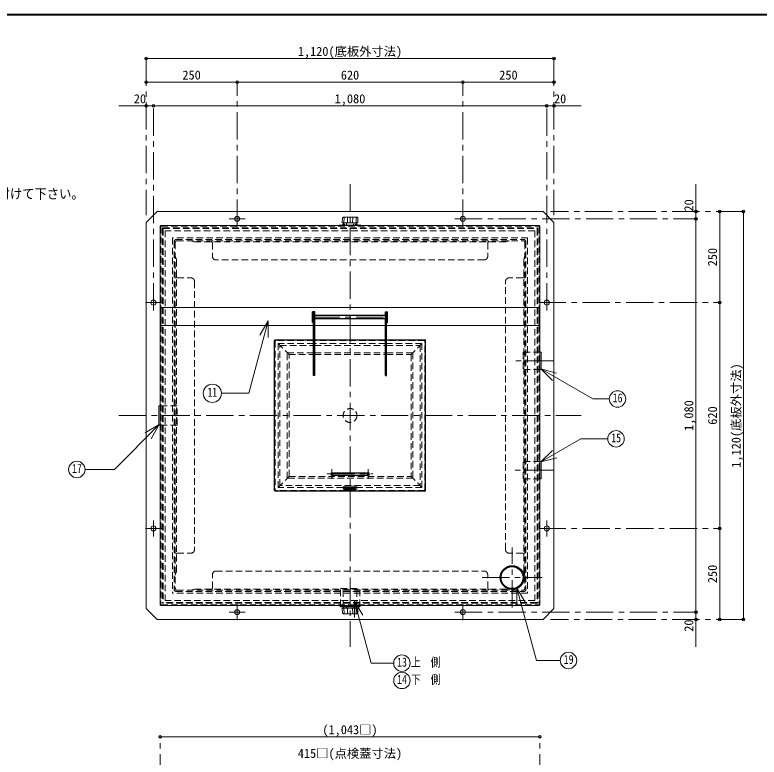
# Model space of a CAD drawing. Units: millimetres at full size, sheet at 1:15. Extents: x -3184 to 2891, y -2037 to 2178.
# Drawn here: x -1067 to 977, y 140 to 2178 of the extents above; entities that cross this region are included whole.
import ezdxf
from ezdxf.enums import TextEntityAlignment as Align

# ---------------------------------------------------------------- set-up
doc = ezdxf.new("R2010")
doc.units = ezdxf.units.MM
doc.header["$LTSCALE"] = 15
doc.header["$PDMODE"] = 32
doc.header["$PDSIZE"] = 7.5
doc.linetypes.add('CHAIN1', pattern=[8, 5, -1, 1, -1])
doc.linetypes.add('DASHED1', pattern=[1.8, 1.2, -0.6])
doc.layers.add('0-0', color=7, linetype='Continuous', lineweight=18)
doc.styles.add('ＭＳ ゴシック', font='')
doc.styles.get('ＭＳ ゴシック').set_extended_font_data('MS Gothic')

msp = doc.modelspace()

# ---------------------------------------------------------------- linework, layer by layer
at = {"layer": '0-0', "color": 1, "lineweight": 40}
msp.add_line((2890.8, 2177.87), (-3184.2, 2177.87), dxfattribs=at)
at = {"layer": '0-0', "color": 4, "lineweight": 9}
for p, q in [((-706.7, 2057.87), (413.3, 2057.87)), ((-706.7, 1992.87), (-456.7, 1992.87)), ((163.3, 1992.87), (-456.7, 1992.87)), ((163.3, 1992.87), (413.3, 1992.87)), ((-686.7, 1927.87), (-781.7, 1927.87)), ((-686.7, 1927.87), (393.3, 1927.87)), ((488.3, 1927.87), (393.3, 1927.87)), ((803.3, 1712.87), (803.3, 1617.87)), ((-706.7, 1607.87), (-676.7, 1637.87)), ((383.3, 1637.87), (-676.7, 1637.87)), ((383.3, 1637.87), (413.3, 1607.87)), ((868.3, 1387.87), (868.3, 1637.87)), ((933.3, 517.87), (933.3, 1637.87)), ((803.3, 537.87), (803.3, 1617.87)), ((-706.7, 547.87), (-706.7, 1607.87)), ((413.3, 547.87), (413.3, 1607.87)), ((868.3, 1387.87), (868.3, 767.87)), ((-161.7, 880.37), (-166.21, 880.37)), ((-127.19, 880.37), (-131.7, 880.37)), ((868.3, 517.87), (868.3, 767.87)), ((-173.2, 552.87), (-173.2, 554.87)), ((-166.7, 552.87), (-173.2, 552.87)), ((-126.7, 552.87), (-120.2, 552.87)), ((-120.2, 552.87), (-120.2, 554.87)), ((-676.7, 517.87), (-706.7, 547.87)), ((413.3, 547.87), (383.3, 517.87)), ((803.3, 537.87), (803.3, 442.87)), ((-676.7, 517.87), (383.3, 517.87)), ((-668.2, 195.37), (374.8, 195.37))]:
    msp.add_line(p, q, dxfattribs=at)
at = {"layer": '0-0', "color": 4, "linetype": 'CHAIN1', "lineweight": 9}
for p, q in [((-706.7, 2057.87), (-706.7, 1627.87)), ((413.3, 2057.87), (413.3, 1627.87)), ((-456.7, 1595.87), (-456.7, 1992.87)), ((163.3, 1595.87), (163.3, 1992.87)), ((-686.7, 1365.87), (-686.7, 1927.87)), ((393.3, 1365.87), (393.3, 1927.87)), ((-146.7, 1712.87), (-146.7, 442.87)), ((933.3, 1637.87), (403.3, 1637.87)), ((-478.7, 1617.87), (-434.7, 1617.87)), ((141.3, 1617.87), (803.3, 1617.87)), ((-708.7, 1387.87), (-664.7, 1387.87)), ((371.3, 1387.87), (868.3, 1387.87)), ((-249.7, 1347.87), (-43.7, 1347.87)), ((413.3, 1227.87), (293.3, 1227.87)), ((-781.7, 1077.87), (488.3, 1077.87)), ((-196.7, 904.37), (-196.7, 930.37)), ((-96.7, 904.37), (-96.7, 930.37)), ((411.3, 927.87), (293.3, 927.87)), ((-209.7, 917.37), (-83.7, 917.37)), ((-686.7, 745.87), (-686.7, 789.87)), ((393.3, 745.87), (393.3, 789.87)), ((-708.7, 767.87), (-664.7, 767.87)), ((371.3, 767.87), (868.3, 767.87)), ((298.3, 550.37), (298.3, 715.37)), ((215.8, 632.87), (380.8, 632.87)), ((-456.7, 515.87), (-456.7, 559.87)), ((163.3, 515.87), (163.3, 559.87)), ((-478.7, 537.87), (-434.7, 537.87)), ((141.3, 537.87), (803.3, 537.87)), ((933.3, 517.87), (403.3, 517.87)), ((-668.2, -166.63), (-668.2, 195.37)), ((374.8, -166.63), (374.8, 195.37))]:
    msp.add_line(p, q, dxfattribs=at)
at = {"layer": '0-0'}
for p, q in [((-168.16, 1607.39), (-167.74, 1620.53)), ((-158.47, 1622.86), (-165.85, 1622.47)), ((-163.64, 1606.87), (-163.15, 1621.42)), ((-157.94, 1622.87), (-135.47, 1622.87)), ((-153.56, 1606.87), (-154.04, 1621.42)), ((-139.85, 1606.87), (-139.36, 1621.42)), ((-134.94, 1622.86), (-127.56, 1622.47)), ((-129.77, 1606.87), (-130.25, 1621.42)), ((-125.24, 1607.39), (-125.66, 1620.53)), ((-668.2, 1597.37), (-668.2, 558.37)), ((-666.2, 1599.37), (372.8, 1599.37)), ((-176.7, 1599.37), (-176.7, 1600.87)), ((-116.7, 1600.87), (-176.7, 1600.87)), ((-167.67, 1606.87), (-125.74, 1606.87)), ((-161.7, 1602.87), (-166.7, 1602.87)), ((-166.7, 1602.87), (-166.7, 1600.87)), ((-164.2, 1602.87), (-164.2, 1600.87)), ((-162.7, 1602.87), (-162.7, 1604.38)), ((-161.7, 1602.87), (-161.7, 1600.87)), ((-156.24, 1601.33), (-156.7, 1606.87)), ((-137.16, 1601.33), (-136.7, 1606.87)), ((-131.7, 1602.87), (-126.7, 1602.87)), ((-131.7, 1602.87), (-131.7, 1600.87)), ((-130.7, 1602.87), (-130.7, 1604.38)), ((-129.2, 1602.87), (-129.2, 1600.87)), ((-126.7, 1602.87), (-126.7, 1600.87)), ((-116.7, 1599.37), (-116.7, 1600.87)), ((374.8, 1597.37), (374.8, 558.37)), ((-666.2, 1374.87), (-666.2, 1324.87)), ((-371.7, 1337.45), (-424.91, 1138.85)), ((-371.7, 1337.45), (-394.2, 1298.48)), ((-371.7, 1337.45), (-371.7, 1292.45)), ((-666.2, 1324.87), (-246.7, 1324.87)), ((-243.7, 1324.87), (-49.7, 1324.87)), ((-46.7, 1324.87), (372.8, 1324.87)), ((374.8, 1251.37), (378.3, 1251.37)), ((378.3, 1204.37), (378.3, 1251.37)), ((377.07, 1205.85), (408.89, 1174.03)), ((377.07, 1205.85), (420.54, 1194.2)), ((377.07, 1205.85), (520.12, 1123.26)), ((374.8, 1204.37), (378.3, 1204.37)), ((-424.91, 1138.85), (-499.77, 1138.85)), ((-671.7, 1051.37), (-671.7, 1104.37)), ((-668.2, 1104.37), (-671.7, 1104.37)), ((565.21, 1123.26), (520.12, 1123.26)), ((-670.51, 1052.77), (-709.48, 1030.27)), ((-670.51, 1052.77), (-693.01, 1013.8)), ((-668.2, 1051.37), (-671.7, 1051.37)), ((377.43, 950.26), (487.42, 1013.76)), ((561.19, 1013.76), (487.42, 1013.76)), ((377.43, 950.26), (409.25, 982.08)), ((377.43, 950.26), (420.9, 961.9)), ((374.8, 951.37), (378.3, 951.37)), ((378.3, 951.37), (378.3, 904.37)), ((374.8, 904.37), (378.3, 904.37)), ((-161.7, 883.62), (-131.7, 883.62)), ((-161.7, 874.12), (-131.7, 874.12)), ((311.6, 603.94), (311.6, 558.94)), ((311.6, 603.94), (364.86, 405.16)), ((311.6, 603.94), (334.1, 564.97)), ((-666.2, 556.37), (372.8, 556.37)), ((-176.7, 556.37), (-176.7, 554.87)), ((-116.7, 554.87), (-176.7, 554.87)), ((-166.7, 552.87), (-166.7, 554.87)), ((-156.37, 552.87), (-166.7, 552.87)), ((-164.2, 552.87), (-164.2, 554.87)), ((-162.7, 552.87), (-162.7, 551.36)), ((-161.7, 552.87), (-161.7, 554.87)), ((-156.24, 554.41), (-156.7, 548.87)), ((-137.16, 554.41), (-136.7, 548.87)), ((-134.54, 568.52), (-134.54, 523.52)), ((-134.54, 568.52), (-112.04, 529.55)), ((-134.54, 568.52), (-88.8, 397.83)), ((-131.7, 552.87), (-131.7, 554.87)), ((-130.7, 552.87), (-130.7, 551.36)), ((-129.2, 552.87), (-129.2, 554.87)), ((-116.7, 556.37), (-116.7, 554.87)), ((-168.16, 548.35), (-167.74, 535.21)), ((-167.67, 548.87), (-125.74, 548.87)), ((-158.47, 532.88), (-165.85, 533.27)), ((-163.64, 548.87), (-163.15, 534.32)), ((-157.94, 532.87), (-135.47, 532.87)), ((-153.56, 548.87), (-154.04, 534.32)), ((-139.85, 548.87), (-139.36, 534.32)), ((-134.94, 532.88), (-127.56, 533.27)), ((-129.77, 548.87), (-130.25, 534.32)), ((-125.24, 548.35), (-125.66, 535.21)), ((-26.86, 397.83), (-88.8, 397.83)), ((430.71, 405.16), (364.86, 405.16))]:
    msp.add_line(p, q, dxfattribs=at)
at = {"layer": '0-0', "color": 4, "linetype": 'DASHED1', "lineweight": 9}
for p, q in [((-666.2, 1596.37), (-666.2, 1374.87)), ((-665.2, 1597.37), (371.8, 1597.37)), ((372.8, 1596.37), (372.8, 1374.87)), ((-662.2, 1591.37), (-662.2, 564.37)), ((-660.2, 1593.37), (366.8, 1593.37)), ((-660.2, 1590.37), (-660.2, 565.37)), ((-659.2, 1591.37), (365.8, 1591.37)), ((360.8, 1585.37), (-654.2, 1585.37)), ((-654.2, 1585.37), (-654.2, 570.37)), ((360.8, 1585.37), (360.8, 570.37)), ((366.8, 1590.37), (366.8, 565.37)), ((368.8, 1591.37), (368.8, 564.37)), ((340.8, 1565.37), (-634.2, 1565.37)), ((-634.2, 1565.37), (-634.2, 590.37)), ((-629.7, 1555.87), (-629.7, 599.87)), ((-624.7, 1560.87), (331.3, 1560.87)), ((-621.7, 1557.87), (328.3, 1557.87)), ((-584.7, 1557.87), (-574.7, 1554.87)), ((-574.7, 1554.87), (281.3, 1554.87)), ((291.3, 1557.87), (281.3, 1554.87)), ((336.3, 1555.87), (336.3, 599.87)), ((-626.7, 1552.87), (-626.7, 602.87)), ((-524.7, 1551.87), (-524.7, 1514.87)), ((231.3, 1551.87), (231.3, 1514.87)), ((333.3, 1552.87), (333.3, 602.87)), ((-626.7, 1515.87), (-623.7, 1505.87)), ((333.3, 1515.87), (330.3, 1505.87)), ((-623.7, 649.87), (-623.7, 1505.87)), ((221.3, 1504.87), (-514.7, 1504.87)), ((330.3, 1505.87), (330.3, 649.87)), ((-620.7, 1455.87), (-583.7, 1455.87)), ((327.3, 1455.87), (290.3, 1455.87)), ((-573.7, 1445.87), (-573.7, 709.87)), ((280.3, 709.87), (280.3, 1445.87)), ((-666.2, 1324.87), (-666.2, 559.37)), ((372.8, 1324.87), (372.8, 559.37)), ((-339.2, 1270.37), (-246.7, 1270.37)), ((-339.2, 885.37), (-339.2, 1270.37)), ((-243.7, 1270.37), (-49.7, 1270.37)), ((-46.7, 1270.37), (45.8, 1270.37)), ((45.8, 1270.37), (45.8, 885.37)), ((-319.2, 1250.37), (-246.7, 1250.37)), ((-243.7, 1250.37), (-49.7, 1250.37)), ((-46.7, 1250.37), (25.8, 1250.37)), ((25.8, 1250.37), (25.8, 905.37)), ((328.3, 1251.37), (328.3, 1204.37)), ((374.8, 1251.37), (328.3, 1251.37)), ((374.8, 1204.37), (328.3, 1204.37)), ((-621.7, 1104.37), (-668.2, 1104.37)), ((-621.7, 1051.37), (-621.7, 1104.37)), ((-621.7, 1051.37), (-668.2, 1051.37)), ((374.8, 951.37), (328.3, 951.37)), ((328.3, 904.37), (328.3, 951.37)), ((374.8, 904.37), (328.3, 904.37)), ((45.8, 885.37), (-339.2, 885.37)), ((-620.7, 699.87), (-583.7, 699.87)), ((327.3, 699.87), (290.3, 699.87)), ((-626.7, 639.87), (-623.7, 649.87)), ((-524.7, 603.87), (-524.7, 640.87)), ((-514.7, 650.87), (221.3, 650.87)), ((231.3, 603.87), (231.3, 640.87)), ((333.3, 639.87), (330.3, 649.87)), ((-624.7, 594.87), (331.3, 594.87)), ((-621.7, 597.87), (328.3, 597.87)), ((-584.7, 597.87), (-574.7, 600.87)), ((281.3, 600.87), (-574.7, 600.87)), ((-173.2, 554.87), (-173.2, 602.87)), ((-173.2, 602.87), (-120.2, 602.87)), ((-165.7, 552.87), (-165.7, 602.87)), ((-127.7, 552.87), (-127.7, 602.87)), ((-120.2, 554.87), (-120.2, 602.87)), ((291.3, 597.87), (281.3, 600.87)), ((-665.2, 558.37), (371.8, 558.37)), ((366.8, 562.37), (-660.2, 562.37)), ((365.8, 564.37), (-659.2, 564.37)), ((360.8, 570.37), (-654.2, 570.37)), ((-156.37, 552.87), (-137.04, 552.87))]:
    msp.add_line(p, q, dxfattribs=at)
at = {"layer": '0-0', "color": 5, "lineweight": 25}
for p, q in [((-243.7, 1362.87), (-249.7, 1362.87)), ((-246.7, 1187.87), (-246.7, 1362.87)), ((-243.7, 1187.87), (-243.7, 1362.87)), ((-49.7, 1352.37), (-243.7, 1352.37)), ((-49.7, 1362.87), (-43.7, 1362.87)), ((-49.7, 1187.87), (-49.7, 1362.87)), ((-46.7, 1187.87), (-46.7, 1362.87)), ((-49.7, 1343.37), (-243.7, 1343.37)), ((-354.2, 872.37), (-354.2, 1283.37)), ((-352.2, 1285.37), (-246.7, 1285.37)), ((-243.7, 1285.37), (-49.7, 1285.37)), ((-46.7, 1285.37), (58.8, 1285.37)), ((60.8, 872.37), (60.8, 1283.37)), ((-243.7, 1227.87), (-246.7, 1227.87)), ((-49.7, 1227.87), (-46.7, 1227.87)), ((-243.7, 1187.87), (-246.7, 1187.87)), ((-49.7, 1187.87), (-46.7, 1187.87)), ((-196.7, 920.37), (-96.7, 920.37)), ((-196.7, 914.37), (-96.7, 914.37)), ((-161.7, 880.37), (-131.7, 880.37)), ((-161.7, 877.37), (-161.7, 880.37)), ((-131.7, 877.37), (-131.7, 880.37)), ((58.8, 870.37), (-352.2, 870.37)), ((-161.7, 877.37), (-131.7, 877.37))]:
    msp.add_line(p, q, dxfattribs=at)
at = {"layer": '0-0', "linetype": 'DASHED1'}
for p, q in [((-249.7, 1352.37), (-243.7, 1352.37)), ((-49.7, 1352.37), (-43.7, 1352.37)), ((-249.7, 1343.37), (-243.7, 1343.37)), ((-49.7, 1343.37), (-43.7, 1343.37)), ((-352.2, 1282.37), (-352.2, 873.37)), ((-246.7, 1283.37), (-351.2, 1283.37)), ((-344.2, 1275.37), (-314.2, 1245.37)), ((-246.7, 1275.37), (-344.2, 1275.37)), ((-344.2, 1275.37), (-344.2, 880.37)), ((-49.7, 1283.37), (-243.7, 1283.37)), ((-49.7, 1275.37), (-243.7, 1275.37)), ((58.8, 1283.37), (-46.7, 1283.37)), ((50.8, 1275.37), (-46.7, 1275.37)), ((50.8, 1275.37), (20.8, 1245.37)), ((50.8, 880.37), (50.8, 1275.37)), ((58.8, 873.37), (58.8, 1282.37)), ((-314.2, 1245.37), (-246.7, 1245.37)), ((-314.2, 910.37), (-314.2, 1245.37)), ((-243.7, 1245.37), (-49.7, 1245.37)), ((-46.7, 1245.37), (20.8, 1245.37)), ((20.8, 1245.37), (20.8, 910.37)), ((-344.2, 880.37), (-314.2, 910.37)), ((-314.2, 910.37), (20.8, 910.37)), ((50.8, 880.37), (20.8, 910.37)), ((-166.21, 880.37), (-344.2, 880.37)), ((-152.7, 880.37), (-152.7, 877.37)), ((-140.7, 880.37), (-140.7, 877.37)), ((50.8, 880.37), (-127.19, 880.37)), ((57.8, 872.37), (-351.2, 872.37))]:
    msp.add_line(p, q, dxfattribs=at)
at = {"layer": '0-0'}
for points in [[(-165.7, 1602.87), (-165.7, 1604.38), (-162.7, 1604.38)], [(-127.7, 1602.87), (-127.7, 1604.38), (-130.7, 1604.38)], [(-666.2, 1374.87), (372.8, 1374.87), (372.8, 1324.87)], [(-670.51, 1052.77), (-793.65, 929.63), (-874.41, 929.63)], [(-165.7, 552.87), (-165.7, 551.36), (-162.7, 551.36)], [(-137.04, 552.87), (-126.7, 552.87), (-126.7, 554.87)], [(-127.7, 552.87), (-127.7, 551.36), (-130.7, 551.36)]]:
    msp.add_lwpolyline(points, dxfattribs=at)
at = {"layer": '0-0', "color": 4, "linetype": 'DASHED1', "lineweight": 9}
for points in [[(340.8, 1565.37), (340.8, 590.37), (-634.2, 590.37)], [(25.8, 905.37), (-319.2, 905.37), (-319.2, 1250.37)]]:
    msp.add_lwpolyline(points, dxfattribs=at)
at = {"layer": '0-0', "color": 5, "lineweight": 25}
for points in [[(-246.7, 1332.87), (-249.7, 1332.87), (-249.7, 1362.87)], [(-46.7, 1332.87), (-43.7, 1332.87), (-43.7, 1362.87)]]:
    msp.add_lwpolyline(points, dxfattribs=at)
at = {"layer": '0-0', "color": 4, "lineweight": 9}
for centre in [(-456.7, 1617.87), (163.3, 1617.87), (-686.7, 1387.87), (393.3, 1387.87), (-686.7, 767.87), (393.3, 767.87), (-456.7, 537.87), (163.3, 537.87)]:
    msp.add_circle(centre, 7, dxfattribs=at)
at = {"layer": '0-0'}
for centre, radius in [((-524.77, 1138.85), 25), ((587.71, 1123.26), 22.5), ((583.69, 1013.76), 22.5), ((-896.91, 929.63), 22.5), ((-4.36, 397.83), 22.5), ((453.21, 405.16), 22.5), ((-4.36, 350.33), 22.5)]:
    msp.add_circle(centre, radius, dxfattribs=at)
at = {"layer": '0-0', "color": 4, "linetype": 'DASHED1', "lineweight": 9}
msp.add_circle((-146.7, 1077.87), 19, dxfattribs=at)
at = {"layer": '0-0', "color": 5, "lineweight": 25}
for radius in [32.5, 30.25]:
    msp.add_circle((298.3, 632.87), radius, dxfattribs=at)
at = {"layer": '0-0'}
for centre, radius, start, end in [((-165.74, 1620.47), 2, 93.01913, 178.15415), ((-166.21, 1619.8), 2.07, 93.02757, 128.73305), ((-166.13, 1611.91), 9.96, 72.62002, 91.09064), ((-157.94, 1612.87), 10, 90, 93.01913), ((-153.54, 1621.43), 0.5, 97.29873, 181.90915), ((-146.7, 1568.03), 54.34, 82.70127, 97.29873), ((-139.86, 1621.43), 0.5, 358.09085, 82.70127), ((-135.47, 1612.87), 10, 86.98087, 90), ((-127.28, 1611.91), 9.96, 88.90936, 107.37998), ((-127.66, 1620.47), 2, 1.84585, 86.98087), ((-127.2, 1619.8), 2.07, 51.26695, 86.97243), ((-666.2, 1597.37), 2, 90, 180), ((-167.67, 1607.37), 0.5, 178.15415, 270), ((-155.74, 1601.37), 0.5, 184.76364, 270), ((-137.66, 1601.37), 0.5, 270, 355.23636), ((-125.74, 1607.37), 0.5, 270, 1.84585), ((372.8, 1597.37), 2, 0, 90), ((-161.7, 878.87), 4.75, 90, 270), ((-131.7, 878.87), 4.75, 270, 90), ((-666.2, 558.37), 2, 180, 270), ((-155.74, 554.37), 0.5, 90, 175.23636), ((-137.66, 554.37), 0.5, 4.76364, 90), ((372.8, 558.37), 2, 270, 0), ((-167.67, 548.37), 0.5, 90, 181.84585), ((-165.74, 535.27), 2, 181.84585, 266.98087), ((-166.21, 535.94), 2.07, 231.26695, 266.97243), ((-166.13, 543.83), 9.96, 268.90936, 287.37998), ((-157.94, 542.87), 10, 266.98087, 270), ((-153.54, 534.31), 0.5, 178.09085, 262.70127), ((-146.7, 587.71), 54.34, 262.70127, 277.29873), ((-139.86, 534.31), 0.5, 277.29873, 1.90915), ((-135.47, 542.87), 10, 270, 273.01913), ((-127.28, 543.83), 9.96, 252.62002, 271.09064), ((-127.66, 535.27), 2, 273.01913, 358.15415), ((-127.2, 535.94), 2.07, 273.02757, 308.73305), ((-125.74, 548.37), 0.5, 358.15415, 90)]:
    msp.add_arc(centre, radius, start, end, dxfattribs=at)
at = {"layer": '0-0', "color": 4, "linetype": 'DASHED1', "lineweight": 9}
for centre, radius, start, end in [((-665.2, 1596.37), 1, 90, 180), ((371.8, 1596.37), 1, 0, 90), ((-660.2, 1591.37), 2, 90, 180), ((-659.2, 1590.37), 1, 90, 180), ((365.8, 1590.37), 1, 0, 90), ((366.8, 1591.37), 2, 0, 90), ((-624.7, 1555.87), 5, 90, 180), ((-621.7, 1552.87), 5, 90, 180), ((-527.7, 1551.87), 3, 0, 90), ((234.3, 1551.87), 3, 90, 180), ((328.3, 1552.87), 5, 0, 90), ((331.3, 1555.87), 5, 0, 90), ((-514.7, 1514.87), 10, 180, 270), ((221.3, 1514.87), 10, 270, 0), ((-620.7, 1458.87), 3, 180, 270), ((-583.7, 1445.87), 10, 0, 90), ((290.3, 1445.87), 10, 90, 180), ((327.3, 1458.87), 3, 270, 0), ((-620.7, 696.87), 3, 90, 180), ((-583.7, 709.87), 10, 270, 0), ((290.3, 709.87), 10, 180, 270), ((327.3, 696.87), 3, 0, 90), ((-514.7, 640.87), 10, 90, 180), ((221.3, 640.87), 10, 0, 90), ((-624.7, 599.87), 5, 180, 270), ((-621.7, 602.87), 5, 180, 270), ((-527.7, 603.87), 3, 270, 0), ((234.3, 603.87), 3, 180, 270), ((328.3, 602.87), 5, 270, 0), ((331.3, 599.87), 5, 270, 0), ((-665.2, 559.37), 1, 180, 270), ((-660.2, 564.37), 2, 180, 270), ((-659.2, 565.37), 1, 180, 270), ((365.8, 565.37), 1, 270, 0), ((366.8, 564.37), 2, 270, 0), ((371.8, 559.37), 1, 270, 0)]:
    msp.add_arc(centre, radius, start, end, dxfattribs=at)
at = {"layer": '0-0', "color": 5, "lineweight": 25}
for centre, radius, start, end in [((-352.2, 1283.37), 2, 90, 180), ((58.8, 1283.37), 2, 0, 90), ((-196.7, 917.37), 3, 90, 270), ((-96.7, 917.37), 3, 270, 90), ((-352.2, 872.37), 2, 180, 270), ((58.8, 872.37), 2, 270, 0)]:
    msp.add_arc(centre, radius, start, end, dxfattribs=at)
at = {"layer": '0-0', "linetype": 'DASHED1'}
for centre, radius, start, end in [((-351.2, 1282.37), 1, 90, 180), ((57.8, 1282.37), 1, 0, 90), ((-196.7, 917.37), 3, 270, 90), ((-96.7, 917.37), 3, 90, 270), ((-351.2, 873.37), 1, 180, 270), ((57.8, 873.37), 1, 270, 0)]:
    msp.add_arc(centre, radius, start, end, dxfattribs=at)
at = {"layer": '0-0', "color": 1}
for p in [(-706.7, 2057.87), (413.3, 2057.87), (-706.7, 1992.87), (-456.7, 1992.87), (163.3, 1992.87), (413.3, 1992.87), (-706.7, 1927.87), (-686.7, 1927.87), (393.3, 1927.87), (413.3, 1927.87), (803.3, 1637.87), (868.3, 1637.87), (933.3, 1637.87), (803.3, 1617.87), (868.3, 1387.87), (868.3, 767.87), (803.3, 537.87), (803.3, 517.87), (868.3, 517.87), (933.3, 517.87), (-668.2, 195.37), (374.8, 195.37)]:
    msp.add_point(p, dxfattribs=at)

# ---------------------------------------------------------------- texts
at = {"layer": '0-0', "style": 'ＭＳ ゴシック'}
for s, p in [('1,120(底板外寸法)', (-290.14, 2057.87)), ('250', (-607.01, 1992.87)), ('620', (-172.01, 1992.87)), ('250', (262.99, 1992.87)), ('20', (-740.45, 1927.87)), ('1,080', (-188.89, 1927.87)), ('20', (413.3, 1927.87)), ('(1,043□)', (-222.64, 195.37)), ('415□(点検蓋寸法)', (-290.14, 130.37))]:
    msp.add_text(s, height=24.74, dxfattribs=at).set_placement(p, align=Align.BOTTOM_LEFT)
for s, height, width, p in [('○ 配管は必ずフレキシブルジョイントをタンク側に近い位置に取り付けて下さい。', 27.49, 0.9, (-2143.58, 1664.74)), ('11', 25.29, 0.75, (-537.9, 1121.6)), ('16', 24.74, 0.8, (574.59, 1106.38)), ('15', 24.74, 0.8, (570.57, 996.89)), ('17', 24.74, 0.8, (-910.04, 912.76)), ('13', 24.74, 0.8, (-17.48, 380.95)), ('上\u3000側', 24.74, 0.8, (20.64, 380.95)), ('19', 24.74, 0.8, (440.09, 388.29)), ('下\u3000側', 24.74, 0.8, (20.64, 333.45)), ('14', 24.74, 0.8, (-17.48, 333.45))]:
    msp.add_text(s, height=height, dxfattribs=dict(at, width=width)).set_placement(p, align=Align.BOTTOM_LEFT)
for s, p in [('20', (803.3, 1637.87)), ('250', (868.3, 1487.56)), ('1,120(底板外寸法)', (933.3, 934.43)), ('1,080', (803.3, 1035.68)), ('620', (868.3, 1052.56)), ('250', (868.3, 617.56)), ('20', (803.3, 484.12))]:
    msp.add_text(s, height=24.74, rotation=90, dxfattribs=at).set_placement(p, align=Align.BOTTOM_LEFT)

doc.saveas('drawing.dxf')
